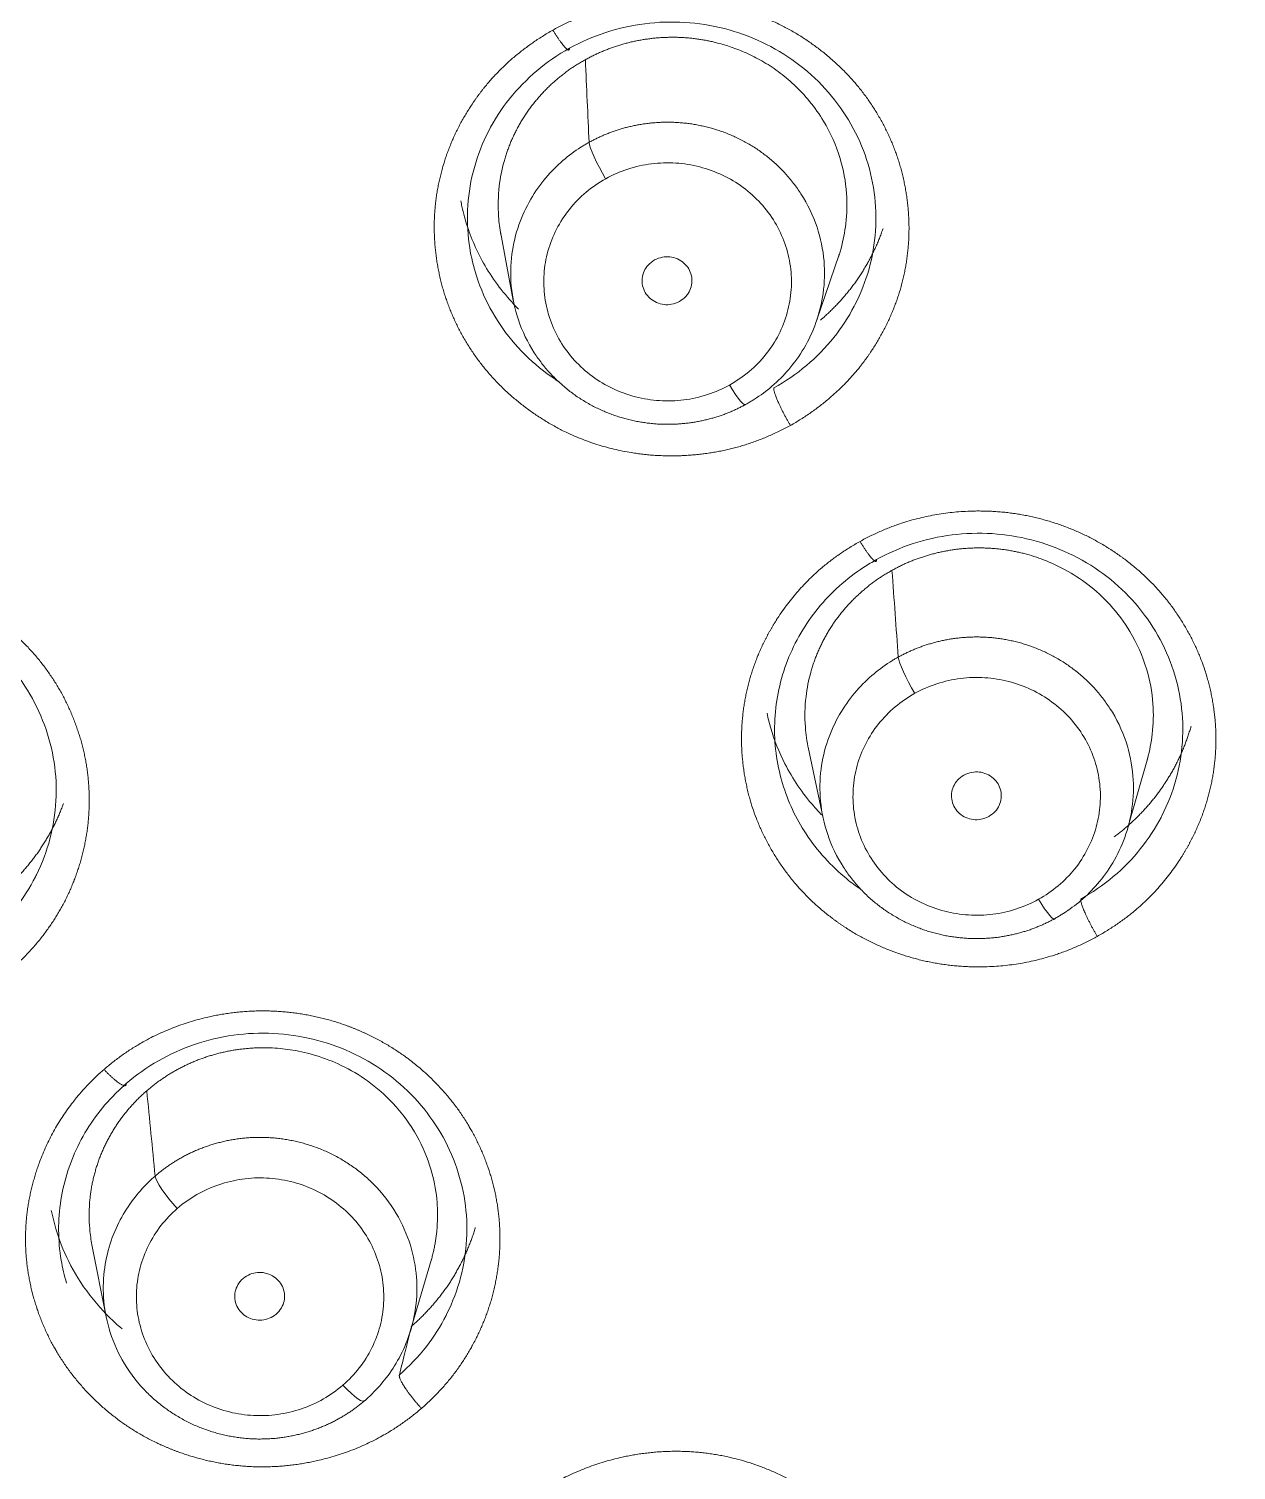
# Model space of a CAD drawing. Extents: x 6534 to 7663, y 0 to 827.
# Drawn here: x 7075.64 to 7086.57, y 559.41 to 572.46 of the extents above; entities that cross this region are included whole.
import ezdxf

# ---------------------------------------------------------------- set-up
doc = ezdxf.new("R2010")
doc.units = 0
doc.header["$LTSCALE"] = 30
doc.header["$MEASUREMENT"] = 0
doc.layers.add('1', color=7, linetype='CONTINUOUS')

msp = doc.modelspace()

# ---------------------------------------------------------------- linework, layer by layer
at = {"layer": '1', "color": 7, "linetype": 'Continuous', "lineweight": 18}
for p, q in [((7079.912, 570.619), (7080.029, 569.998)), ((7082.774, 569.815), (7082.979, 570.415)), ((7082.697, 565.954), (7082.833, 565.313)), ((7085.591, 565.226), (7085.77, 565.858)), ((7076.216, 561.448), (7076.344, 560.799)), ((7079.103, 560.685), (7079.289, 561.32))]:
    msp.add_line(p, q, dxfattribs=at)
for centre, major_axis, ratio, start_param, end_param in [((7103.394, 533.921), (62.577, 0), 0.961466, 0, 3.141593), ((7103.394, 533.307), (-60.5, 0), 0.961466, 4.72417, 7.004197), ((7103.394, 533.445), (60, 0), 0.961466, 1.582577, 4.712389), ((7103.394, 533.445), (-59.925, 0), 0.961466, 4.712389, 7.853982), ((7080.865, 571.183), (-0.145, 0.262), 0.137358, 0.270592, 1.813261), ((7081.986, 569.316), (0.145, -0.262), 0.137309, 4.955575, 6.428465), ((7083.663, 566.524), (-0.146, 0.262), 0.137461, 0.287843, 1.813439), ((7084.782, 564.66), (0.146, -0.262), 0.137411, 4.95528, 6.445979), ((7076.988, 561.862), (-0.196, 0.227), 0.183962, 0.25448, 1.780076), ((7078.487, 560.262), (0.196, -0.227), 0.183913, 4.921917, 6.412616)]:
    msp.add_ellipse(centre, major_axis=major_axis, ratio=ratio, start_param=start_param, end_param=end_param, dxfattribs=at)
at = {"layer": '1', "color": 7, "linetype": 'Continuous', "lineweight": 13}
for centre, major_axis, start_param, end_param in [((7103.394, 533.601), (61.963, 0), 1.570796, 3.141593), ((7103.394, 533.307), (59.425, 0), 1.570796, 4.70194), ((7103.394, 533.307), (57.948, 0), 1.579187, 4.712389), ((7103.394, 533.352), (57.403, 0), 1.579486, 4.712389)]:
    msp.add_ellipse(centre, major_axis=major_axis, ratio=0.961466, start_param=start_param, end_param=end_param, dxfattribs=at)
at = {"layer": '1', "color": 7, "linetype": 'Continuous', "lineweight": 18}
for points, degree, knots in [([(7040.495, 539.074), (7040.495, 540.309), (7040.535, 541.529), (7040.686, 543.933), (7040.799, 545.118), (7041.09, 547.449), (7041.269, 548.594), (7041.688, 550.845), (7041.928, 551.949), (7042.462, 554.113), (7042.757, 555.173), (7043.395, 557.248), (7043.738, 558.262), (7044.468, 560.243), (7044.854, 561.21), (7045.665, 563.095), (7046.089, 564.014), (7046.968, 565.802), (7047.424, 566.672), (7048.362, 568.363), (7048.845, 569.185), (7049.832, 570.779), (7050.336, 571.552), (7051.362, 573.051), (7051.884, 573.776), (7052.939, 575.18), (7053.473, 575.859), (7054.55, 577.171), (7055.092, 577.804), (7056.182, 579.025), (7056.729, 579.614), (7057.55, 580.465), (7057.961, 580.883), (7058.44, 581.356), (7058.679, 581.589), (7058.799, 581.705), (7058.858, 581.763), (7058.888, 581.792), (7058.903, 581.806), (7058.911, 581.813), (7058.914, 581.817), (7058.916, 581.818), (7058.917, 581.819), (7058.918, 581.82), (7058.918, 581.82), (7058.918, 581.82), (7058.918, 581.82), (7060.391, 583.236), (7061.936, 584.58), (7065.15, 587.109), (7066.82, 588.296), (7070.268, 590.502), (7072.046, 591.521), (7075.692, 593.385), (7077.56, 594.228), (7081.367, 595.734), (7083.306, 596.396), (7087.236, 597.532), (7089.227, 598.007), (7093.242, 598.768), (7095.265, 599.053), (7099.325, 599.434), (7101.361, 599.529), (7103.394, 599.529)], 3, [0, 0, 0, 0, 0.03125, 0.03125, 0.0625, 0.0625, 0.09375, 0.09375, 0.125, 0.125, 0.15625, 0.15625, 0.1875, 0.1875, 0.21875, 0.21875, 0.25, 0.25, 0.28125, 0.28125, 0.3125, 0.3125, 0.34375, 0.34375, 0.375, 0.375, 0.40625, 0.40625, 0.4375, 0.4375, 0.46875, 0.46875, 0.484375, 0.492188, 0.496094, 0.498047, 0.499023, 0.499512, 0.499756, 0.499878, 0.499939, 0.499969, 0.499985, 0.499992, 0.499996, 0.499996, 0.5, 0.5, 0.5625, 0.5625, 0.625, 0.625, 0.6875, 0.6875, 0.75, 0.75, 0.8125, 0.8125, 0.875, 0.875, 0.9375, 0.9375, 1, 1, 1, 1]), ([(7080.537, 572.281), (7080.642, 572.339), (7080.753, 572.388), (7080.982, 572.462), (7081.1, 572.489), (7081.34, 572.519), (7081.462, 572.523), (7081.703, 572.508), (7081.823, 572.489), (7082.057, 572.429), (7082.171, 572.388), (7082.388, 572.285), (7082.491, 572.224), (7082.683, 572.083), (7082.772, 572.003), (7082.931, 571.828), (7083.002, 571.733), (7083.123, 571.532), (7083.174, 571.426), (7083.251, 571.206), (7083.279, 571.092), (7083.311, 570.862), (7083.315, 570.745), (7083.299, 570.513), (7083.28, 570.398), (7083.217, 570.173), (7083.174, 570.064), (7083.119, 569.955), (7083.116, 569.951), (7083.114, 569.946)], 3, [0, 0, 0, 0, 0.076671, 0.076671, 0.153342, 0.153342, 0.230013, 0.230013, 0.306684, 0.306684, 0.383355, 0.383355, 0.460026, 0.460026, 0.536697, 0.536697, 0.613368, 0.613368, 0.690039, 0.690039, 0.766709, 0.766709, 0.84338, 0.84338, 0.920051, 0.920051, 0.996722, 0.996722, 1, 1, 1, 1]), ([(7080.681, 572.178), (7080.692, 572.184), (7080.714, 572.196), (7080.749, 572.214), (7080.783, 572.23), (7080.819, 572.246), (7080.854, 572.261), (7080.891, 572.275), (7080.927, 572.289), (7080.964, 572.301), (7081.002, 572.313), (7081.04, 572.324), (7081.078, 572.334), (7081.116, 572.343), (7081.155, 572.351), (7081.194, 572.358), (7081.234, 572.364), (7081.273, 572.369), (7081.313, 572.374), (7081.353, 572.377), (7081.393, 572.379), (7081.433, 572.381), (7081.474, 572.381), (7081.514, 572.381), (7081.555, 572.379), (7081.595, 572.376), (7081.636, 572.373), (7081.677, 572.368), (7081.717, 572.362), (7081.757, 572.356), (7081.798, 572.348), (7081.838, 572.339), (7081.906, 572.322), (7082.007, 572.292), (7082.141, 572.239), (7082.284, 572.167), (7082.431, 572.071), (7082.578, 571.95), (7082.718, 571.8), (7082.871, 571.582), (7082.995, 571.302), (7083.054, 570.983), (7083.047, 570.708), (7083.014, 570.536), (7082.989, 570.449), (7082.983, 570.429), (7082.977, 570.41), (7082.973, 570.398), (7082.971, 570.392)], 3, [0, 0, 0, 0, 0.010182, 0.020386, 0.030613, 0.040861, 0.051132, 0.061425, 0.07174, 0.082077, 0.092437, 0.102818, 0.113223, 0.123649, 0.134098, 0.144569, 0.155063, 0.165579, 0.176117, 0.186678, 0.197261, 0.207867, 0.218495, 0.229146, 0.23982, 0.250516, 0.261234, 0.271976, 0.282739, 0.293526, 0.304335, 0.315167, 0.326021, 0.360031, 0.398231, 0.440623, 0.487208, 0.537989, 0.592968, 0.652147, 0.752844, 0.840729, 0.915763, 0.977912, 0.983717, 0.989515, 0.995307, 1, 1, 1, 1]), ([(7079.686, 570.251), (7079.66, 570.336), (7079.642, 570.423), (7079.614, 570.626), (7079.61, 570.743), (7079.625, 570.975), (7079.645, 571.09), (7079.708, 571.315), (7079.75, 571.424), (7079.857, 571.632), (7079.921, 571.732), (7080.069, 571.916), (7080.152, 572.001), (7080.334, 572.155), (7080.432, 572.223), (7080.537, 572.281)], 3, [0, 0, 0, 0, 0.112688, 0.112688, 0.260574, 0.260574, 0.408459, 0.408459, 0.556344, 0.556344, 0.704229, 0.704229, 0.852115, 0.852115, 1, 1, 1, 1]), ([(7079.917, 570.593), (7079.907, 570.648), (7079.888, 570.794), (7079.893, 571.018), (7079.927, 571.19), (7079.951, 571.277), (7079.958, 571.297), (7079.964, 571.318), (7079.971, 571.338), (7079.978, 571.358), (7079.985, 571.378), (7079.993, 571.397), (7080, 571.417), (7080.008, 571.437), (7080.017, 571.456), (7080.026, 571.475), (7080.034, 571.494), (7080.044, 571.513), (7080.053, 571.532), (7080.063, 571.551), (7080.073, 571.569), (7080.083, 571.588), (7080.093, 571.606), (7080.104, 571.624), (7080.115, 571.642), (7080.126, 571.66), (7080.138, 571.677), (7080.149, 571.695), (7080.161, 571.712), (7080.173, 571.729), (7080.186, 571.746), (7080.198, 571.763), (7080.211, 571.779), (7080.224, 571.795), (7080.237, 571.811), (7080.251, 571.827), (7080.264, 571.843), (7080.278, 571.859), (7080.292, 571.874), (7080.306, 571.889), (7080.321, 571.904), (7080.335, 571.919), (7080.35, 571.933), (7080.365, 571.948), (7080.38, 571.962), (7080.396, 571.976), (7080.411, 571.989), (7080.427, 572.003), (7080.443, 572.016), (7080.459, 572.029), (7080.475, 572.042), (7080.491, 572.054), (7080.508, 572.067), (7080.525, 572.079), (7080.541, 572.091), (7080.558, 572.103), (7080.575, 572.114), (7080.593, 572.125), (7080.61, 572.136), (7080.627, 572.147), (7080.645, 572.157), (7080.663, 572.168), (7080.675, 572.174), (7080.681, 572.178)], 3, [0, 0, 0, 0, 0.089818, 0.237224, 0.359468, 0.370872, 0.382263, 0.393642, 0.405008, 0.416361, 0.427702, 0.43903, 0.450345, 0.461647, 0.472937, 0.484214, 0.495478, 0.506729, 0.517968, 0.529194, 0.540407, 0.551608, 0.562796, 0.573972, 0.585134, 0.596284, 0.607422, 0.618547, 0.629659, 0.640758, 0.651845, 0.662919, 0.673981, 0.68503, 0.696067, 0.707091, 0.718102, 0.729101, 0.740087, 0.75106, 0.762021, 0.77297, 0.783906, 0.794829, 0.80574, 0.816639, 0.827524, 0.838398, 0.849258, 0.860107, 0.870943, 0.881766, 0.892577, 0.903375, 0.914161, 0.924934, 0.935695, 0.946444, 0.95718, 0.967904, 0.978615, 0.989314, 1, 1, 1, 1]), ([(7082.136, 569.059), (7082.141, 569.062), (7082.151, 569.068), (7082.166, 569.077), (7082.181, 569.086), (7082.196, 569.095), (7082.262, 569.136), (7082.378, 569.222), (7082.532, 569.376), (7082.67, 569.569), (7082.778, 569.801), (7082.844, 570.068), (7082.852, 570.363), (7082.788, 570.672), (7082.685, 570.887), (7082.6, 571.012), (7082.566, 571.059), (7082.53, 571.103), (7082.493, 571.146), (7082.454, 571.187), (7082.414, 571.226), (7082.373, 571.263), (7082.33, 571.298), (7082.287, 571.331), (7082.243, 571.363), (7082.198, 571.392), (7082.152, 571.419), (7082.106, 571.445), (7082.059, 571.468), (7082.012, 571.49), (7081.965, 571.51), (7081.917, 571.528), (7081.869, 571.544), (7081.822, 571.558), (7081.774, 571.57), (7081.726, 571.581), (7081.679, 571.59), (7081.632, 571.598), (7081.585, 571.604), (7081.538, 571.608), (7081.492, 571.611), (7081.447, 571.612), (7081.401, 571.612), (7081.357, 571.611), (7081.313, 571.608), (7081.27, 571.604), (7081.227, 571.599), (7081.185, 571.593), (7081.144, 571.586), (7081.104, 571.577), (7081.064, 571.568), (7081.025, 571.558), (7080.987, 571.546), (7080.95, 571.534), (7080.914, 571.521), (7080.879, 571.508), (7080.844, 571.494), (7080.811, 571.479), (7080.778, 571.463), (7080.746, 571.447), (7080.726, 571.436), (7080.715, 571.43)], 3, [0, 0, 0, 0, 0.004015, 0.007996, 0.011942, 0.015855, 0.019734, 0.064711, 0.114332, 0.168596, 0.227502, 0.291049, 0.359234, 0.432056, 0.509512, 0.522904, 0.536174, 0.549324, 0.562352, 0.575259, 0.588045, 0.600709, 0.613253, 0.625675, 0.637976, 0.650156, 0.662214, 0.674151, 0.685967, 0.697662, 0.709235, 0.720687, 0.732018, 0.743227, 0.754315, 0.765282, 0.776127, 0.786851, 0.797454, 0.807935, 0.818295, 0.828533, 0.838651, 0.848646, 0.858521, 0.868274, 0.877905, 0.887415, 0.896804, 0.906072, 0.915218, 0.924242, 0.933145, 0.941927, 0.950588, 0.959127, 0.967544, 0.97584, 0.984015, 0.992068, 1, 1, 1, 1]), ([(7080.715, 571.43), (7080.71, 571.427), (7080.7, 571.422), (7080.685, 571.413), (7080.67, 571.404), (7080.655, 571.395), (7080.589, 571.353), (7080.47, 571.265), (7080.315, 571.108), (7080.177, 570.913), (7080.07, 570.68), (7080.006, 570.413), (7080, 570.12), (7080.065, 569.814), (7080.167, 569.601), (7080.251, 569.477), (7080.285, 569.431), (7080.32, 569.386), (7080.358, 569.344), (7080.397, 569.303), (7080.437, 569.264), (7080.478, 569.227), (7080.52, 569.192), (7080.563, 569.159), (7080.607, 569.127), (7080.652, 569.098), (7080.698, 569.071), (7080.744, 569.045), (7080.791, 569.022), (7080.838, 569), (7080.885, 568.98), (7080.932, 568.962), (7080.98, 568.946), (7081.028, 568.932), (7081.075, 568.919), (7081.123, 568.908), (7081.17, 568.899), (7081.218, 568.892), (7081.264, 568.886), (7081.311, 568.881), (7081.357, 568.878), (7081.403, 568.877), (7081.448, 568.877), (7081.492, 568.878), (7081.536, 568.881), (7081.58, 568.885), (7081.622, 568.89), (7081.664, 568.896), (7081.706, 568.903), (7081.746, 568.912), (7081.786, 568.921), (7081.825, 568.931), (7081.863, 568.943), (7081.9, 568.955), (7081.936, 568.967), (7081.972, 568.981), (7082.006, 568.995), (7082.04, 569.01), (7082.073, 569.026), (7082.105, 569.042), (7082.125, 569.054), (7082.136, 569.059)], 3, [0, 0, 0, 0, 0.003927, 0.007866, 0.011819, 0.015784, 0.019761, 0.065641, 0.115909, 0.170562, 0.229596, 0.293008, 0.360794, 0.432949, 0.509466, 0.522824, 0.536063, 0.549181, 0.56218, 0.575059, 0.587818, 0.600457, 0.612977, 0.625376, 0.637656, 0.649816, 0.661856, 0.673777, 0.685577, 0.697258, 0.708819, 0.72026, 0.731582, 0.742784, 0.753866, 0.764828, 0.775671, 0.786394, 0.796997, 0.80748, 0.817844, 0.828089, 0.838213, 0.848218, 0.858103, 0.867869, 0.877515, 0.887041, 0.896448, 0.905735, 0.914902, 0.92395, 0.932878, 0.941687, 0.950376, 0.958946, 0.967396, 0.975726, 0.983937, 0.992028, 1, 1, 1, 1]), ([(7079.554, 570.9), (7079.557, 570.883), (7079.573, 570.804), (7079.612, 570.661), (7079.686, 570.473), (7079.823, 570.213), (7079.965, 570.032), (7080.076, 569.921)], 3, [0, 0, 0, 0, 0.047097, 0.216654, 0.396743, 0.587372, 1, 1, 1, 1]), ([(7082.809, 569.821), (7082.817, 569.828), (7082.836, 569.844), (7082.865, 569.87), (7082.896, 569.899), (7082.926, 569.929), (7082.956, 569.96), (7082.986, 569.991), (7083.014, 570.024), (7083.042, 570.057), (7083.07, 570.09), (7083.096, 570.124), (7083.122, 570.159), (7083.147, 570.195), (7083.171, 570.231), (7083.194, 570.267), (7083.217, 570.305), (7083.239, 570.343), (7083.26, 570.381), (7083.279, 570.42), (7083.299, 570.459), (7083.317, 570.499), (7083.334, 570.54), (7083.35, 570.58), (7083.364, 570.617), (7083.372, 570.641), (7083.376, 570.65)], 3, [0, 0, 0, 0, 0.029912, 0.071641, 0.113465, 0.155384, 0.197398, 0.239507, 0.281711, 0.324009, 0.366403, 0.408891, 0.451474, 0.494151, 0.536924, 0.579791, 0.622752, 0.665809, 0.708959, 0.752205, 0.795545, 0.838979, 0.882508, 0.926131, 0.969849, 1, 1, 1, 1]), ([(7083.317, 567.653), (7083.422, 567.711), (7083.532, 567.76), (7083.761, 567.834), (7083.88, 567.861), (7084.119, 567.891), (7084.241, 567.895), (7084.482, 567.88), (7084.602, 567.861), (7084.835, 567.801), (7084.949, 567.76), (7085.166, 567.657), (7085.269, 567.596), (7085.461, 567.455), (7085.55, 567.375), (7085.709, 567.2), (7085.78, 567.105), (7085.901, 566.904), (7085.951, 566.798), (7086.029, 566.578), (7086.056, 566.464), (7086.088, 566.234), (7086.092, 566.117), (7086.076, 565.885), (7086.056, 565.77), (7085.994, 565.546), (7085.951, 565.437), (7085.895, 565.328), (7085.893, 565.323), (7085.891, 565.319)], 3, [0, 0, 0, 0, 0.076671, 0.076671, 0.153342, 0.153342, 0.230013, 0.230013, 0.306684, 0.306684, 0.383355, 0.383355, 0.460026, 0.460026, 0.536697, 0.536697, 0.613368, 0.613368, 0.690039, 0.690039, 0.766709, 0.766709, 0.84338, 0.84338, 0.920051, 0.920051, 0.996722, 0.996722, 1, 1, 1, 1]), ([(7083.456, 567.555), (7083.468, 567.561), (7083.49, 567.574), (7083.524, 567.591), (7083.559, 567.608), (7083.594, 567.624), (7083.63, 567.639), (7083.666, 567.653), (7083.703, 567.666), (7083.74, 567.679), (7083.777, 567.69), (7083.815, 567.701), (7083.853, 567.711), (7083.892, 567.72), (7083.931, 567.728), (7083.97, 567.735), (7084.009, 567.742), (7084.049, 567.747), (7084.088, 567.751), (7084.128, 567.754), (7084.168, 567.757), (7084.209, 567.758), (7084.249, 567.759), (7084.289, 567.758), (7084.33, 567.756), (7084.37, 567.754), (7084.411, 567.75), (7084.452, 567.745), (7084.492, 567.74), (7084.532, 567.733), (7084.573, 567.725), (7084.613, 567.717), (7084.699, 567.696), (7084.839, 567.651), (7085.035, 567.56), (7085.241, 567.427), (7085.443, 567.241), (7085.633, 566.986), (7085.768, 566.681), (7085.827, 566.363), (7085.82, 566.088), (7085.788, 565.921), (7085.767, 565.846), (7085.766, 565.844)], 3, [0, 0, 0, 0, 0.010402, 0.020828, 0.031276, 0.041746, 0.05224, 0.062756, 0.073295, 0.083856, 0.094441, 0.105048, 0.115678, 0.126331, 0.137006, 0.147705, 0.158426, 0.16917, 0.179937, 0.190726, 0.201539, 0.212374, 0.223233, 0.234114, 0.245018, 0.255945, 0.266895, 0.277868, 0.288864, 0.299882, 0.310924, 0.321989, 0.333076, 0.382853, 0.441021, 0.50758, 0.582527, 0.66586, 0.768663, 0.858383, 0.934987, 0.998449, 1, 1, 1, 1]), ([(7082.466, 565.625), (7082.462, 565.639), (7082.407, 565.828), (7082.367, 566.209), (7082.484, 566.749), (7082.765, 567.23), (7083.078, 567.511), (7083.278, 567.631), (7083.317, 567.653)], 3, [0, 0, 0, 0, 0.01883, 0.250121, 0.481236, 0.712514, 0.94436, 1, 1, 1, 1]), ([(7082.7, 565.94), (7082.686, 566.005), (7082.664, 566.162), (7082.669, 566.397), (7082.703, 566.569), (7082.728, 566.655), (7082.734, 566.676), (7082.74, 566.696), (7082.747, 566.716), (7082.754, 566.736), (7082.761, 566.756), (7082.769, 566.776), (7082.777, 566.795), (7082.785, 566.815), (7082.793, 566.834), (7082.802, 566.853), (7082.811, 566.873), (7082.82, 566.891), (7082.829, 566.91), (7082.839, 566.929), (7082.849, 566.947), (7082.859, 566.966), (7082.869, 566.984), (7082.88, 567.002), (7082.891, 567.02), (7082.902, 567.038), (7082.914, 567.055), (7082.925, 567.073), (7082.937, 567.09), (7082.949, 567.107), (7082.962, 567.124), (7082.974, 567.14), (7082.987, 567.157), (7083, 567.173), (7083.013, 567.189), (7083.027, 567.205), (7083.04, 567.221), (7083.054, 567.236), (7083.068, 567.252), (7083.082, 567.267), (7083.097, 567.282), (7083.111, 567.297), (7083.126, 567.311), (7083.141, 567.325), (7083.156, 567.339), (7083.172, 567.353), (7083.187, 567.367), (7083.203, 567.38), (7083.219, 567.394), (7083.235, 567.407), (7083.251, 567.42), (7083.267, 567.432), (7083.284, 567.444), (7083.3, 567.457), (7083.317, 567.468), (7083.334, 567.48), (7083.351, 567.492), (7083.368, 567.503), (7083.386, 567.514), (7083.403, 567.525), (7083.421, 567.535), (7083.438, 567.545), (7083.45, 567.552), (7083.456, 567.555)], 3, [0, 0, 0, 0, 0.105746, 0.250514, 0.37053, 0.381735, 0.392928, 0.404109, 0.415277, 0.426433, 0.437577, 0.448708, 0.459826, 0.470933, 0.482027, 0.493108, 0.504177, 0.515234, 0.526278, 0.53731, 0.548329, 0.559337, 0.570331, 0.581314, 0.592284, 0.603241, 0.614187, 0.625119, 0.63604, 0.646948, 0.657844, 0.668727, 0.679598, 0.690457, 0.701304, 0.712138, 0.722959, 0.733769, 0.744566, 0.755351, 0.766123, 0.776883, 0.787631, 0.798366, 0.809089, 0.8198, 0.830498, 0.841184, 0.851858, 0.86252, 0.873169, 0.883806, 0.89443, 0.905043, 0.915643, 0.92623, 0.936806, 0.947369, 0.95792, 0.968458, 0.978984, 0.989498, 1, 1, 1, 1]), ([(7072.806, 566.88), (7072.896, 566.958), (7072.993, 567.027), (7073.201, 567.146), (7073.311, 567.196), (7073.54, 567.274), (7073.658, 567.302), (7073.897, 567.335), (7074.018, 567.341), (7074.26, 567.329), (7074.38, 567.311), (7074.615, 567.254), (7074.729, 567.215), (7074.948, 567.115), (7075.052, 567.055), (7075.246, 566.916), (7075.336, 566.837), (7075.498, 566.665), (7075.57, 566.571), (7075.694, 566.371), (7075.745, 566.265), (7075.826, 566.046), (7075.856, 565.933), (7075.891, 565.703), (7075.896, 565.586), (7075.884, 565.354), (7075.866, 565.239), (7075.806, 565.013), (7075.765, 564.903), (7075.71, 564.792), (7075.707, 564.786), (7075.704, 564.78)], 3, [0, 0, 0, 0, 0.071138, 0.071138, 0.142275, 0.142275, 0.213413, 0.213413, 0.284551, 0.284551, 0.355688, 0.355688, 0.426826, 0.426826, 0.497964, 0.497964, 0.569101, 0.569101, 0.640239, 0.640239, 0.711377, 0.711377, 0.782514, 0.782514, 0.853652, 0.853652, 0.92479, 0.92479, 0.995927, 0.995927, 1, 1, 1, 1]), ([(7084.932, 564.404), (7084.937, 564.407), (7084.948, 564.413), (7084.963, 564.422), (7084.978, 564.431), (7084.993, 564.44), (7085.058, 564.481), (7085.173, 564.566), (7085.326, 564.718), (7085.463, 564.909), (7085.573, 565.14), (7085.639, 565.407), (7085.648, 565.702), (7085.585, 566.013), (7085.481, 566.229), (7085.396, 566.354), (7085.362, 566.4), (7085.326, 566.445), (7085.289, 566.488), (7085.25, 566.528), (7085.21, 566.567), (7085.169, 566.604), (7085.126, 566.639), (7085.083, 566.672), (7085.039, 566.704), (7084.994, 566.733), (7084.948, 566.76), (7084.902, 566.785), (7084.856, 566.809), (7084.809, 566.83), (7084.761, 566.85), (7084.714, 566.868), (7084.666, 566.884), (7084.618, 566.898), (7084.571, 566.911), (7084.523, 566.921), (7084.476, 566.931), (7084.429, 566.938), (7084.382, 566.944), (7084.335, 566.948), (7084.289, 566.951), (7084.244, 566.952), (7084.199, 566.952), (7084.154, 566.951), (7084.11, 566.948), (7084.067, 566.944), (7084.024, 566.939), (7083.983, 566.933), (7083.942, 566.926), (7083.901, 566.917), (7083.862, 566.908), (7083.823, 566.897), (7083.785, 566.886), (7083.748, 566.874), (7083.712, 566.861), (7083.676, 566.848), (7083.642, 566.833), (7083.608, 566.818), (7083.576, 566.803), (7083.544, 566.787), (7083.523, 566.775), (7083.513, 566.77)], 3, [0, 0, 0, 0, 0.004118, 0.008173, 0.012166, 0.016096, 0.019964, 0.064381, 0.113599, 0.167617, 0.226431, 0.29004, 0.358441, 0.431629, 0.509603, 0.522984, 0.536244, 0.549383, 0.562401, 0.575299, 0.588075, 0.600731, 0.613266, 0.62568, 0.637973, 0.650145, 0.662197, 0.674127, 0.685937, 0.697626, 0.709194, 0.720641, 0.731967, 0.743172, 0.754257, 0.76522, 0.776062, 0.786784, 0.797385, 0.807864, 0.818223, 0.828461, 0.838578, 0.848574, 0.858449, 0.868203, 0.877836, 0.887348, 0.89674, 0.90601, 0.915159, 0.924188, 0.933095, 0.941882, 0.950547, 0.959092, 0.967515, 0.975818, 0.984, 0.99206, 1, 1, 1, 1]), ([(7083.513, 566.77), (7083.508, 566.767), (7083.498, 566.761), (7083.483, 566.753), (7083.468, 566.744), (7083.453, 566.734), (7083.385, 566.692), (7083.266, 566.603), (7083.11, 566.445), (7082.973, 566.249), (7082.866, 566.016), (7082.804, 565.749), (7082.799, 565.458), (7082.864, 565.154), (7082.966, 564.943), (7083.049, 564.82), (7083.083, 564.774), (7083.118, 564.729), (7083.156, 564.687), (7083.194, 564.646), (7083.234, 564.607), (7083.276, 564.57), (7083.318, 564.535), (7083.361, 564.502), (7083.405, 564.471), (7083.45, 564.441), (7083.496, 564.414), (7083.542, 564.389), (7083.588, 564.365), (7083.635, 564.344), (7083.683, 564.324), (7083.73, 564.306), (7083.778, 564.29), (7083.825, 564.276), (7083.873, 564.263), (7083.92, 564.253), (7083.968, 564.243), (7084.015, 564.236), (7084.062, 564.23), (7084.108, 564.226), (7084.154, 564.223), (7084.2, 564.221), (7084.245, 564.221), (7084.29, 564.223), (7084.333, 564.225), (7084.377, 564.229), (7084.419, 564.234), (7084.461, 564.241), (7084.502, 564.248), (7084.543, 564.256), (7084.583, 564.266), (7084.621, 564.276), (7084.659, 564.287), (7084.696, 564.299), (7084.733, 564.312), (7084.768, 564.326), (7084.803, 564.34), (7084.836, 564.355), (7084.869, 564.371), (7084.901, 564.387), (7084.922, 564.398), (7084.932, 564.404)], 3, [0, 0, 0, 0, 0.00393, 0.007893, 0.011888, 0.015916, 0.019977, 0.066371, 0.117001, 0.171866, 0.230962, 0.294285, 0.361833, 0.433602, 0.509587, 0.522943, 0.536179, 0.549296, 0.562292, 0.575169, 0.587926, 0.600564, 0.613081, 0.625479, 0.637757, 0.649915, 0.661953, 0.673871, 0.68567, 0.697349, 0.708908, 0.720347, 0.731667, 0.742867, 0.753947, 0.764907, 0.775747, 0.786468, 0.797069, 0.80755, 0.817912, 0.828154, 0.838276, 0.848278, 0.85816, 0.867923, 0.877566, 0.88709, 0.896493, 0.905777, 0.914942, 0.923986, 0.932911, 0.941716, 0.950401, 0.958967, 0.967413, 0.975739, 0.983946, 0.992033, 1, 1, 1, 1]), ([(7082.325, 566.261), (7082.335, 566.216), (7082.374, 566.06), (7082.491, 565.764), (7082.665, 565.508), (7082.795, 565.368), (7082.819, 565.343)], 3, [0, 0, 0, 0, 0.13186, 0.462159, 0.902973, 1, 1, 1, 1]), ([(7085.467, 565.143), (7085.478, 565.15), (7085.499, 565.166), (7085.53, 565.191), (7085.561, 565.217), (7085.591, 565.243), (7085.621, 565.27), (7085.65, 565.297), (7085.679, 565.325), (7085.707, 565.354), (7085.735, 565.383), (7085.762, 565.413), (7085.789, 565.444), (7085.815, 565.475), (7085.84, 565.507), (7085.865, 565.54), (7085.889, 565.573), (7085.912, 565.607), (7085.935, 565.641), (7085.957, 565.676), (7085.978, 565.711), (7085.999, 565.747), (7086.018, 565.783), (7086.037, 565.82), (7086.056, 565.858), (7086.073, 565.896), (7086.09, 565.934), (7086.105, 565.973), (7086.12, 566.012), (7086.134, 566.052), (7086.147, 566.092), (7086.157, 566.123), (7086.162, 566.142), (7086.163, 566.146)], 3, [0, 0, 0, 0, 0.031586, 0.063265, 0.095035, 0.126899, 0.158855, 0.190903, 0.223043, 0.255276, 0.287601, 0.320019, 0.352528, 0.38513, 0.417825, 0.450611, 0.48349, 0.516461, 0.549525, 0.58268, 0.615928, 0.649268, 0.6827, 0.716224, 0.749841, 0.783549, 0.817349, 0.851242, 0.885227, 0.919303, 0.953472, 0.987733, 1, 1, 1, 1]), ([(7075.414, 564.656), (7075.424, 564.666), (7075.445, 564.684), (7075.476, 564.712), (7075.506, 564.742), (7075.536, 564.771), (7075.565, 564.802), (7075.593, 564.833), (7075.621, 564.865), (7075.648, 564.898), (7075.674, 564.931), (7075.7, 564.964), (7075.725, 564.999), (7075.749, 565.034), (7075.772, 565.069), (7075.795, 565.106), (7075.817, 565.142), (7075.838, 565.179), (7075.858, 565.217), (7075.878, 565.255), (7075.896, 565.294), (7075.914, 565.333), (7075.93, 565.373), (7075.945, 565.411), (7075.954, 565.435), (7075.958, 565.446)], 3, [0, 0, 0, 0, 0.042749, 0.085598, 0.128547, 0.171596, 0.214744, 0.257992, 0.301339, 0.344786, 0.388333, 0.43198, 0.475725, 0.519571, 0.563516, 0.60756, 0.651704, 0.695947, 0.74029, 0.784732, 0.829274, 0.873915, 0.918655, 0.963494, 1, 1, 1, 1]), ([(7076.325, 563.037), (7076.642, 563.312), (7077.24, 563.515), (7077.66, 563.575), (7078.081, 563.554), (7078.492, 563.455), (7078.683, 563.367), (7079.069, 563.191), (7079.646, 562.575), (7079.788, 562.184), (7079.858, 561.993), (7079.917, 561.59), (7079.893, 561.187), (7079.84, 560.988), (7079.787, 560.792), (7079.696, 560.609)], 2, [0, 0, 0, 0.14286, 0.21429, 0.285719, 0.357149, 0.428579, 0.428579, 0.571439, 0.714298, 0.714298, 0.785728, 0.857158, 0.928588, 0.928588, 1, 1, 1]), ([(7076.526, 562.909), (7076.616, 562.987), (7076.713, 563.056), (7076.921, 563.175), (7077.031, 563.225), (7077.259, 563.302), (7077.377, 563.33), (7077.616, 563.364), (7077.737, 563.369), (7077.979, 563.357), (7078.099, 563.34), (7078.333, 563.283), (7078.448, 563.243), (7078.666, 563.143), (7078.77, 563.083), (7078.964, 562.944), (7079.053, 562.866), (7079.215, 562.693), (7079.287, 562.599), (7079.411, 562.399), (7079.463, 562.294), (7079.543, 562.075), (7079.573, 561.962), (7079.607, 561.732), (7079.613, 561.615), (7079.6, 561.383), (7079.582, 561.267), (7079.523, 561.042), (7079.481, 560.932), (7079.426, 560.821), (7079.423, 560.815), (7079.42, 560.81)], 3, [0, 0, 0, 0, 0.071138, 0.071138, 0.142275, 0.142275, 0.213413, 0.213413, 0.284551, 0.284551, 0.355688, 0.355688, 0.426826, 0.426826, 0.497964, 0.497964, 0.569101, 0.569101, 0.640239, 0.640239, 0.711377, 0.711377, 0.782514, 0.782514, 0.853652, 0.853652, 0.92479, 0.92479, 0.995927, 0.995927, 1, 1, 1, 1]), ([(7076.712, 562.844), (7076.722, 562.852), (7076.741, 562.869), (7076.771, 562.893), (7076.801, 562.916), (7076.832, 562.938), (7076.864, 562.96), (7076.896, 562.982), (7076.929, 563.002), (7076.963, 563.022), (7076.997, 563.04), (7077.031, 563.059), (7077.067, 563.076), (7077.102, 563.092), (7077.139, 563.108), (7077.175, 563.123), (7077.212, 563.137), (7077.25, 563.15), (7077.288, 563.162), (7077.326, 563.173), (7077.365, 563.184), (7077.404, 563.193), (7077.443, 563.201), (7077.483, 563.209), (7077.523, 563.215), (7077.563, 563.221), (7077.604, 563.225), (7077.644, 563.229), (7077.685, 563.232), (7077.726, 563.233), (7077.767, 563.234), (7077.808, 563.233), (7077.897, 563.23), (7078.044, 563.214), (7078.255, 563.165), (7078.485, 563.075), (7078.724, 562.934), (7078.964, 562.723), (7079.163, 562.451), (7079.288, 562.151), (7079.342, 561.881), (7079.346, 561.706), (7079.34, 561.617), (7079.339, 561.596), (7079.337, 561.575), (7079.335, 561.554), (7079.332, 561.533), (7079.329, 561.512), (7079.326, 561.491), (7079.323, 561.47), (7079.319, 561.449), (7079.315, 561.429), (7079.311, 561.408), (7079.306, 561.388), (7079.301, 561.367), (7079.296, 561.347), (7079.291, 561.327), (7079.287, 561.313), (7079.285, 561.306), (7079.285, 561.306)], 3, [0, 0, 0, 0, 0.00952, 0.01906, 0.028622, 0.038204, 0.047807, 0.05743, 0.067075, 0.07674, 0.086426, 0.096133, 0.105861, 0.11561, 0.12538, 0.13517, 0.144982, 0.154814, 0.164667, 0.174541, 0.184436, 0.194352, 0.204289, 0.214247, 0.224225, 0.234225, 0.244246, 0.254288, 0.26435, 0.274434, 0.284539, 0.294664, 0.304811, 0.350363, 0.403595, 0.464506, 0.533093, 0.609354, 0.703433, 0.785539, 0.855643, 0.91372, 0.919146, 0.924566, 0.929981, 0.93539, 0.940792, 0.946189, 0.951579, 0.956964, 0.962343, 0.967715, 0.973082, 0.978443, 0.983798, 0.989146, 0.994489, 0.999826, 1, 1, 1, 1]), ([(7075.986, 561.103), (7075.965, 561.171), (7075.908, 561.418), (7075.906, 561.858), (7076.077, 562.384), (7076.323, 562.723), (7076.492, 562.88), (7076.526, 562.909)], 3, [0, 0, 0, 0, 0.107706, 0.382715, 0.657917, 0.933796, 1, 1, 1, 1]), ([(7076.219, 561.433), (7076.21, 561.478), (7076.191, 561.599), (7076.188, 561.729), (7076.194, 561.818), (7076.195, 561.839), (7076.197, 561.86), (7076.2, 561.881), (7076.202, 561.902), (7076.205, 561.923), (7076.208, 561.944), (7076.211, 561.965), (7076.215, 561.986), (7076.219, 562.006), (7076.223, 562.027), (7076.228, 562.047), (7076.233, 562.068), (7076.238, 562.088), (7076.244, 562.108), (7076.249, 562.128), (7076.255, 562.148), (7076.262, 562.168), (7076.268, 562.188), (7076.275, 562.208), (7076.282, 562.227), (7076.289, 562.247), (7076.297, 562.266), (7076.305, 562.285), (7076.313, 562.304), (7076.322, 562.323), (7076.33, 562.342), (7076.339, 562.361), (7076.348, 562.379), (7076.358, 562.398), (7076.367, 562.416), (7076.377, 562.434), (7076.388, 562.452), (7076.398, 562.47), (7076.409, 562.487), (7076.42, 562.505), (7076.431, 562.522), (7076.442, 562.539), (7076.454, 562.556), (7076.465, 562.573), (7076.477, 562.59), (7076.49, 562.606), (7076.502, 562.622), (7076.515, 562.639), (7076.527, 562.654), (7076.541, 562.67), (7076.554, 562.686), (7076.567, 562.701), (7076.581, 562.716), (7076.595, 562.731), (7076.609, 562.746), (7076.623, 562.761), (7076.637, 562.775), (7076.652, 562.789), (7076.667, 562.803), (7076.682, 562.817), (7076.697, 562.831), (7076.707, 562.84), (7076.712, 562.844)], 3, [0, 0, 0, 0, 0.089179, 0.235029, 0.248647, 0.262249, 0.275837, 0.289409, 0.302967, 0.316509, 0.330036, 0.343548, 0.357045, 0.370527, 0.383994, 0.397446, 0.410882, 0.424304, 0.437711, 0.451102, 0.464479, 0.47784, 0.491187, 0.504518, 0.517834, 0.531136, 0.544422, 0.557693, 0.57095, 0.584191, 0.597417, 0.610628, 0.623825, 0.637006, 0.650172, 0.663323, 0.676459, 0.689581, 0.702687, 0.715778, 0.728854, 0.741916, 0.754962, 0.767993, 0.78101, 0.794011, 0.806997, 0.819969, 0.832925, 0.845867, 0.858794, 0.871705, 0.884602, 0.897484, 0.91035, 0.923202, 0.936039, 0.948861, 0.961668, 0.97446, 0.987238, 1, 1, 1, 1]), ([(7078.687, 560.041), (7078.691, 560.045), (7078.7, 560.053), (7078.714, 560.065), (7078.726, 560.077), (7078.739, 560.089), (7078.793, 560.142), (7078.888, 560.248), (7079.004, 560.428), (7079.097, 560.642), (7079.155, 560.89), (7079.162, 561.164), (7079.107, 561.455), (7078.978, 561.745), (7078.83, 561.936), (7078.72, 562.042), (7078.676, 562.08), (7078.632, 562.117), (7078.586, 562.151), (7078.539, 562.183), (7078.491, 562.213), (7078.443, 562.241), (7078.394, 562.267), (7078.345, 562.291), (7078.295, 562.312), (7078.244, 562.332), (7078.194, 562.349), (7078.143, 562.365), (7078.093, 562.379), (7078.042, 562.39), (7077.991, 562.4), (7077.941, 562.408), (7077.891, 562.414), (7077.841, 562.419), (7077.792, 562.421), (7077.743, 562.422), (7077.695, 562.422), (7077.647, 562.42), (7077.6, 562.416), (7077.554, 562.411), (7077.508, 562.404), (7077.463, 562.397), (7077.419, 562.388), (7077.376, 562.377), (7077.334, 562.366), (7077.292, 562.354), (7077.252, 562.34), (7077.212, 562.326), (7077.173, 562.31), (7077.136, 562.294), (7077.099, 562.277), (7077.063, 562.259), (7077.029, 562.24), (7076.995, 562.221), (7076.962, 562.201), (7076.931, 562.181), (7076.9, 562.16), (7076.871, 562.139), (7076.842, 562.117), (7076.815, 562.095), (7076.797, 562.08), (7076.788, 562.072)], 3, [0, 0, 0, 0, 0.004118, 0.008173, 0.012166, 0.016096, 0.019964, 0.064381, 0.113599, 0.167617, 0.226431, 0.29004, 0.358441, 0.431629, 0.509603, 0.522984, 0.536244, 0.549383, 0.562401, 0.575299, 0.588075, 0.600731, 0.613266, 0.62568, 0.637973, 0.650145, 0.662197, 0.674127, 0.685937, 0.697626, 0.709194, 0.720641, 0.731967, 0.743172, 0.754257, 0.76522, 0.776062, 0.786784, 0.797385, 0.807864, 0.818223, 0.828461, 0.838578, 0.848574, 0.858449, 0.868203, 0.877836, 0.887348, 0.89674, 0.90601, 0.915159, 0.924188, 0.933095, 0.941882, 0.950547, 0.959092, 0.967515, 0.975818, 0.984, 0.99206, 1, 1, 1, 1]), ([(7076.788, 562.072), (7076.784, 562.068), (7076.775, 562.061), (7076.762, 562.049), (7076.749, 562.037), (7076.736, 562.025), (7076.679, 561.97), (7076.582, 561.859), (7076.464, 561.674), (7076.372, 561.455), (7076.318, 561.205), (7076.314, 560.932), (7076.373, 560.646), (7076.502, 560.362), (7076.647, 560.176), (7076.755, 560.072), (7076.798, 560.033), (7076.843, 559.997), (7076.889, 559.963), (7076.935, 559.931), (7076.983, 559.901), (7077.031, 559.873), (7077.08, 559.847), (7077.129, 559.823), (7077.179, 559.802), (7077.229, 559.782), (7077.28, 559.764), (7077.33, 559.749), (7077.381, 559.735), (7077.432, 559.723), (7077.482, 559.714), (7077.532, 559.706), (7077.582, 559.699), (7077.632, 559.695), (7077.681, 559.692), (7077.73, 559.691), (7077.779, 559.692), (7077.826, 559.694), (7077.873, 559.697), (7077.92, 559.702), (7077.965, 559.709), (7078.01, 559.717), (7078.054, 559.726), (7078.098, 559.736), (7078.14, 559.747), (7078.182, 559.76), (7078.222, 559.773), (7078.262, 559.788), (7078.3, 559.803), (7078.338, 559.819), (7078.375, 559.836), (7078.411, 559.854), (7078.445, 559.873), (7078.479, 559.892), (7078.512, 559.912), (7078.544, 559.932), (7078.574, 559.953), (7078.604, 559.975), (7078.633, 559.997), (7078.66, 560.019), (7078.678, 560.034), (7078.687, 560.041)], 3, [0, 0, 0, 0, 0.00393, 0.007893, 0.011888, 0.015916, 0.019977, 0.066371, 0.117001, 0.171866, 0.230962, 0.294285, 0.361833, 0.433602, 0.509587, 0.522943, 0.536179, 0.549296, 0.562292, 0.575169, 0.587926, 0.600564, 0.613081, 0.625479, 0.637757, 0.649915, 0.661953, 0.673871, 0.68567, 0.697349, 0.708908, 0.720347, 0.731667, 0.742867, 0.753947, 0.764907, 0.775747, 0.786468, 0.797069, 0.80755, 0.817912, 0.828154, 0.838276, 0.848278, 0.85816, 0.867923, 0.877566, 0.88709, 0.896493, 0.905777, 0.914942, 0.923986, 0.932911, 0.941716, 0.950401, 0.958967, 0.967413, 0.975739, 0.983946, 0.992033, 1, 1, 1, 1]), ([(7075.848, 561.761), (7075.849, 561.754), (7075.871, 561.648), (7075.934, 561.437), (7076.086, 561.133), (7076.28, 560.88), (7076.43, 560.738), (7076.49, 560.688)], 3, [0, 0, 0, 0, 0.019092, 0.255179, 0.5214, 0.81775, 1, 1, 1, 1]), ([(7079.106, 560.711), (7079.117, 560.72), (7079.138, 560.739), (7079.169, 560.767), (7079.199, 560.796), (7079.228, 560.826), (7079.257, 560.857), (7079.286, 560.888), (7079.313, 560.92), (7079.34, 560.952), (7079.367, 560.985), (7079.392, 561.019), (7079.417, 561.053), (7079.442, 561.088), (7079.465, 561.124), (7079.488, 561.16), (7079.509, 561.197), (7079.53, 561.234), (7079.551, 561.272), (7079.57, 561.31), (7079.589, 561.349), (7079.606, 561.388), (7079.623, 561.428), (7079.639, 561.468), (7079.654, 561.508), (7079.668, 561.549), (7079.678, 561.582), (7079.684, 561.602), (7079.685, 561.607)], 3, [0, 0, 0, 0, 0.038298, 0.076683, 0.115158, 0.15372, 0.192371, 0.23111, 0.269937, 0.308852, 0.347856, 0.386948, 0.426127, 0.465395, 0.504752, 0.544196, 0.583728, 0.623348, 0.663057, 0.702853, 0.742738, 0.78271, 0.82277, 0.862919, 0.903155, 0.943479, 0.983891, 1, 1, 1, 1])]:
    msp.add_open_spline(points, degree=degree, knots=knots, dxfattribs=at)
at = {"layer": '1', "color": 7, "linetype": 'Continuous', "lineweight": 13}
for points, degree, knots in [([(7080.387, 572.446), (7080.763, 572.652), (7081.174, 572.704), (7081.383, 572.73), (7081.811, 572.705), (7082.425, 572.549), (7082.769, 572.295), (7083.115, 572.039), (7083.328, 571.68), (7083.539, 571.324), (7083.593, 570.913), (7083.646, 570.507), (7083.535, 570.112), (7083.479, 569.918), (7083.291, 569.555), (7083.163, 569.394), (7082.912, 569.081), (7082.537, 568.867)], 2, [0, 0, 0, 0.125, 0.125, 0.1875, 0.25, 0.375, 0.375, 0.5, 0.5, 0.625, 0.625, 0.75, 0.75, 0.8125, 0.875, 0.875, 1, 1, 1]), ([(7082.537, 568.867), (7082.161, 568.661), (7081.75, 568.61), (7081.541, 568.583), (7081.113, 568.608), (7080.499, 568.764), (7080.155, 569.019), (7079.809, 569.274), (7079.596, 569.633), (7079.385, 569.989), (7079.331, 570.399), (7079.277, 570.806), (7079.389, 571.2), (7079.444, 571.395), (7079.633, 571.758), (7079.761, 571.919), (7080.012, 572.232), (7080.387, 572.446)], 2, [0, 0, 0, 0.125, 0.125, 0.1875, 0.25, 0.375, 0.375, 0.5, 0.5, 0.625, 0.625, 0.75, 0.75, 0.8125, 0.875, 0.875, 1, 1, 1]), ([(7080.865, 571.1), (7080.929, 571.136), (7080.996, 571.165), (7081.135, 571.21), (7081.207, 571.226), (7081.352, 571.244), (7081.426, 571.247), (7081.572, 571.237), (7081.645, 571.226), (7081.787, 571.189), (7081.856, 571.164), (7081.987, 571.102), (7082.05, 571.065), (7082.166, 570.979), (7082.22, 570.93), (7082.317, 570.824), (7082.36, 570.767), (7082.433, 570.644), (7082.463, 570.58), (7082.511, 570.446), (7082.527, 570.377), (7082.547, 570.237), (7082.549, 570.167), (7082.539, 570.026), (7082.527, 569.956), (7082.489, 569.82), (7082.464, 569.753), (7082.399, 569.627), (7082.36, 569.567), (7082.271, 569.455), (7082.22, 569.403), (7082.11, 569.31), (7082.05, 569.269), (7081.986, 569.233)], 3, [0, 0, 0, 0, 0.0625, 0.0625, 0.125, 0.125, 0.1875, 0.1875, 0.25, 0.25, 0.3125, 0.3125, 0.375, 0.375, 0.4375, 0.4375, 0.5, 0.5, 0.5625, 0.5625, 0.625, 0.625, 0.6875, 0.6875, 0.75, 0.75, 0.8125, 0.8125, 0.875, 0.875, 0.9375, 0.9375, 1, 1, 1, 1]), ([(7081.986, 569.233), (7081.923, 569.198), (7081.856, 569.169), (7081.717, 569.124), (7081.645, 569.107), (7081.5, 569.089), (7081.426, 569.087), (7081.28, 569.096), (7081.207, 569.108), (7081.065, 569.144), (7080.996, 569.169), (7080.865, 569.232), (7080.802, 569.269), (7080.686, 569.355), (7080.632, 569.403), (7080.535, 569.509), (7080.492, 569.567), (7080.419, 569.689), (7080.388, 569.754), (7080.341, 569.887), (7080.324, 569.956), (7080.305, 570.096), (7080.303, 570.167), (7080.312, 570.308), (7080.324, 570.378), (7080.362, 570.514), (7080.388, 570.58), (7080.453, 570.707), (7080.492, 570.767), (7080.581, 570.879), (7080.632, 570.931), (7080.742, 571.024), (7080.802, 571.065), (7080.865, 571.1)], 3, [0, 0, 0, 0, 0.0625, 0.0625, 0.125, 0.125, 0.1875, 0.1875, 0.25, 0.25, 0.3125, 0.3125, 0.375, 0.375, 0.4375, 0.4375, 0.5, 0.5, 0.5625, 0.5625, 0.625, 0.625, 0.6875, 0.6875, 0.75, 0.75, 0.8125, 0.8125, 0.875, 0.875, 0.9375, 0.9375, 1, 1, 1, 1]), ([(7080.446, 569.26), (7080.409, 569.284), (7080.372, 569.309), (7080.241, 569.405), (7080.152, 569.485), (7079.993, 569.66), (7079.922, 569.755), (7079.801, 569.956), (7079.751, 570.062), (7079.703, 570.198), (7079.694, 570.225), (7079.686, 570.251)], 3, [0, 0, 0, 0, 0.102488, 0.102488, 0.379669, 0.379669, 0.65685, 0.65685, 0.934031, 0.934031, 1, 1, 1, 1]), ([(7083.114, 569.946), (7083.062, 569.847), (7083, 569.752), (7082.856, 569.571), (7082.773, 569.486), (7082.591, 569.333), (7082.492, 569.264), (7082.387, 569.206)], 3, [0, 0, 0, 0, 0.323696, 0.323696, 0.661848, 0.661848, 1, 1, 1, 1]), ([(7083.167, 567.817), (7083.537, 568.022), (7084.166, 568.101), (7084.589, 568.076), (7084.997, 567.971), (7085.377, 567.792), (7085.545, 567.668), (7085.885, 567.419), (7086.315, 566.701), (7086.37, 566.29), (7086.397, 566.089), (7086.368, 565.683), (7086.257, 565.293), (7086.162, 565.11), (7086.068, 564.929), (7085.683, 564.446), (7085.314, 564.242)], 2, [0, 0, 0, 0.125, 0.1875, 0.25, 0.3125, 0.375, 0.375, 0.5, 0.625, 0.625, 0.6875, 0.75, 0.8125, 0.8125, 0.875, 1, 1, 1]), ([(7085.314, 564.242), (7084.944, 564.036), (7084.316, 563.957), (7083.892, 563.982), (7083.485, 564.087), (7083.105, 564.266), (7082.936, 564.39), (7082.597, 564.639), (7082.166, 565.357), (7082.112, 565.768), (7082.085, 565.969), (7082.114, 566.375), (7082.224, 566.765), (7082.319, 566.948), (7082.414, 567.129), (7082.798, 567.612), (7083.167, 567.817)], 2, [0, 0, 0, 0.125, 0.1875, 0.25, 0.3125, 0.375, 0.375, 0.5, 0.625, 0.625, 0.6875, 0.75, 0.8125, 0.8125, 0.875, 1, 1, 1]), ([(7072.605, 567.01), (7072.928, 567.286), (7073.319, 567.419), (7073.518, 567.486), (7073.942, 567.547), (7074.576, 567.518), (7074.967, 567.338), (7075.361, 567.156), (7075.647, 566.848), (7075.931, 566.542), (7076.072, 566.151), (7076.212, 565.765), (7076.188, 565.356), (7076.176, 565.155), (7076.07, 564.762), (7075.98, 564.58), (7075.802, 564.223), (7075.481, 563.938)], 2, [0, 0, 0, 0.125, 0.125, 0.1875, 0.25, 0.375, 0.375, 0.5, 0.5, 0.625, 0.625, 0.75, 0.75, 0.8125, 0.875, 0.875, 1, 1, 1]), ([(7083.663, 566.442), (7083.726, 566.477), (7083.793, 566.506), (7083.932, 566.551), (7084.004, 566.567), (7084.149, 566.586), (7084.223, 566.588), (7084.369, 566.579), (7084.442, 566.567), (7084.583, 566.531), (7084.652, 566.506), (7084.784, 566.444), (7084.846, 566.406), (7084.962, 566.32), (7085.016, 566.272), (7085.113, 566.166), (7085.156, 566.109), (7085.229, 565.986), (7085.259, 565.922), (7085.306, 565.789), (7085.323, 565.72), (7085.342, 565.58), (7085.345, 565.509), (7085.335, 565.369), (7085.323, 565.299), (7085.285, 565.163), (7085.259, 565.096), (7085.194, 564.97), (7085.156, 564.91), (7085.066, 564.798), (7085.016, 564.746), (7084.906, 564.654), (7084.846, 564.612), (7084.783, 564.577)], 3, [0, 0, 0, 0, 0.0625, 0.0625, 0.125, 0.125, 0.1875, 0.1875, 0.25, 0.25, 0.3125, 0.3125, 0.375, 0.375, 0.4375, 0.4375, 0.5, 0.5, 0.5625, 0.5625, 0.625, 0.625, 0.6875, 0.6875, 0.75, 0.75, 0.8125, 0.8125, 0.875, 0.875, 0.9375, 0.9375, 1, 1, 1, 1]), ([(7084.783, 564.577), (7084.719, 564.542), (7084.652, 564.513), (7084.513, 564.467), (7084.441, 564.451), (7084.296, 564.433), (7084.223, 564.431), (7084.076, 564.44), (7084.004, 564.451), (7083.862, 564.488), (7083.793, 564.513), (7083.662, 564.575), (7083.599, 564.612), (7083.483, 564.698), (7083.429, 564.747), (7083.333, 564.853), (7083.29, 564.91), (7083.217, 565.032), (7083.186, 565.097), (7083.139, 565.23), (7083.122, 565.299), (7083.103, 565.439), (7083.101, 565.509), (7083.11, 565.65), (7083.122, 565.72), (7083.16, 565.856), (7083.186, 565.922), (7083.251, 566.049), (7083.29, 566.109), (7083.379, 566.221), (7083.429, 566.272), (7083.54, 566.365), (7083.599, 566.406), (7083.663, 566.442)], 3, [0, 0, 0, 0, 0.0625, 0.0625, 0.125, 0.125, 0.1875, 0.1875, 0.25, 0.25, 0.3125, 0.3125, 0.375, 0.375, 0.4375, 0.4375, 0.5, 0.5, 0.5625, 0.5625, 0.625, 0.625, 0.6875, 0.6875, 0.75, 0.75, 0.8125, 0.8125, 0.875, 0.875, 0.9375, 0.9375, 1, 1, 1, 1]), ([(7083.171, 564.669), (7083.129, 564.698), (7082.939, 564.84), (7082.664, 565.143), (7082.514, 565.464), (7082.466, 565.625)], 3, [0, 0, 0, 0, 0.124126, 0.580681, 1, 1, 1, 1]), ([(7085.891, 565.319), (7085.839, 565.22), (7085.777, 565.125), (7085.633, 564.944), (7085.55, 564.859), (7085.368, 564.706), (7085.269, 564.638), (7085.165, 564.58)], 3, [0, 0, 0, 0, 0.323696, 0.323696, 0.661848, 0.661848, 1, 1, 1, 1]), ([(7075.704, 564.78), (7075.654, 564.682), (7075.594, 564.588), (7075.453, 564.407), (7075.371, 564.32), (7075.281, 564.242)], 3, [0, 0, 0, 0, 0.485266, 0.485266, 1, 1, 1, 1]), ([(7079.198, 559.969), (7078.881, 559.695), (7078.283, 559.492), (7077.863, 559.432), (7077.442, 559.452), (7077.032, 559.552), (7076.84, 559.639), (7076.454, 559.815), (7075.878, 560.432), (7075.736, 560.822), (7075.666, 561.014), (7075.606, 561.416), (7075.63, 561.82), (7075.684, 562.018), (7075.737, 562.214), (7076.009, 562.763), (7076.325, 563.037)], 2, [0, 0, 0, 0.125, 0.1875, 0.25, 0.3125, 0.375, 0.375, 0.5, 0.625, 0.625, 0.6875, 0.75, 0.8125, 0.8125, 0.875, 1, 1, 1]), ([(7076.988, 561.779), (7077.043, 561.826), (7077.102, 561.868), (7077.228, 561.94), (7077.295, 561.97), (7077.433, 562.017), (7077.504, 562.034), (7077.649, 562.055), (7077.723, 562.058), (7077.869, 562.05), (7077.942, 562.04), (7078.084, 562.005), (7078.153, 561.981), (7078.286, 561.92), (7078.349, 561.884), (7078.466, 561.799), (7078.521, 561.752), (7078.619, 561.647), (7078.662, 561.59), (7078.737, 561.469), (7078.768, 561.405), (7078.817, 561.272), (7078.835, 561.203), (7078.856, 561.064), (7078.859, 560.993), (7078.852, 560.852), (7078.841, 560.782), (7078.805, 560.646), (7078.78, 560.579), (7078.717, 560.452), (7078.679, 560.392), (7078.591, 560.279), (7078.541, 560.226), (7078.487, 560.179)], 3, [0, 0, 0, 0, 0.0625, 0.0625, 0.125, 0.125, 0.1875, 0.1875, 0.25, 0.25, 0.3125, 0.3125, 0.375, 0.375, 0.4375, 0.4375, 0.5, 0.5, 0.5625, 0.5625, 0.625, 0.625, 0.6875, 0.6875, 0.75, 0.75, 0.8125, 0.8125, 0.875, 0.875, 0.9375, 0.9375, 1, 1, 1, 1]), ([(7078.487, 560.179), (7078.432, 560.132), (7078.373, 560.09), (7078.247, 560.018), (7078.18, 559.988), (7078.042, 559.941), (7077.971, 559.924), (7077.826, 559.904), (7077.752, 559.901), (7077.606, 559.908), (7077.533, 559.919), (7077.391, 559.953), (7077.322, 559.977), (7077.19, 560.038), (7077.127, 560.075), (7077.009, 560.159), (7076.955, 560.207), (7076.857, 560.311), (7076.813, 560.368), (7076.738, 560.489), (7076.707, 560.553), (7076.658, 560.686), (7076.64, 560.755), (7076.619, 560.894), (7076.616, 560.965), (7076.623, 561.106), (7076.634, 561.176), (7076.671, 561.312), (7076.696, 561.379), (7076.759, 561.506), (7076.797, 561.567), (7076.884, 561.68), (7076.934, 561.732), (7076.988, 561.779)], 3, [0, 0, 0, 0, 0.0625, 0.0625, 0.125, 0.125, 0.1875, 0.1875, 0.25, 0.25, 0.3125, 0.3125, 0.375, 0.375, 0.4375, 0.4375, 0.5, 0.5, 0.5625, 0.5625, 0.625, 0.625, 0.6875, 0.6875, 0.75, 0.75, 0.8125, 0.8125, 0.875, 0.875, 0.9375, 0.9375, 1, 1, 1, 1]), ([(7079.42, 560.81), (7079.37, 560.711), (7079.311, 560.617), (7079.17, 560.436), (7079.088, 560.35), (7078.998, 560.272)], 3, [0, 0, 0, 0, 0.485265, 0.485265, 1, 1, 1, 1]), ([(7078.998, 560.272), (7079.016, 560.345), (7079.051, 560.485), (7079.085, 560.626), (7079.102, 560.693)], 3, [0, 0, 0, 0, 0.521776, 1, 1, 1, 1]), ([(7079.696, 560.609), (7079.696, 560.609), (7079.515, 560.243), (7079.198, 559.969)], 2, [0, 0, 0, 0.000125, 1, 1, 1]), ([(7080.059, 559.05), (7080.376, 559.326), (7080.975, 559.528), (7081.395, 559.588), (7081.606, 559.578), (7082.031, 559.557), (7082.805, 559.202), (7083.375, 558.591), (7083.66, 557.816), (7083.638, 557.408), (7083.626, 557.206), (7083.574, 557.008), (7083.521, 556.813), (7083.249, 556.26), (7082.93, 555.984)], 2, [0, 0, 0, 0.125, 0.1875, 0.25, 0.25, 0.375, 0.5, 0.625, 0.75, 0.75, 0.8125, 0.8125, 0.875, 1, 1, 1])]:
    msp.add_open_spline(points, degree=degree, knots=knots, dxfattribs=at)
for points, weights in [([(7080.387, 572.446), (7080.478, 572.296), (7080.54, 572.228), (7080.537, 572.281)], [1.16177883271, 0.935096532254, 0.946632349457, 1.19638628432]), ([(7082.537, 568.867), (7082.442, 569.025), (7082.378, 569.17), (7082.387, 569.206)], [1.19662722041, 0.934546608142, 0.934457623421, 1.19636026624]), ([(7083.167, 567.817), (7083.259, 567.665), (7083.321, 567.597), (7083.317, 567.653)], [1.17406994194, 0.936223405489, 0.942119302129, 1.19175763186]), ([(7085.314, 564.242), (7085.221, 564.397), (7085.157, 564.541), (7085.165, 564.58)], [1.19177793873, 0.936097978505, 0.936074022667, 1.19170607122]), ([(7076.325, 563.037), (7076.447, 562.907), (7076.531, 562.854), (7076.526, 562.909)], [1.17406993988, 0.936223406277, 0.942119302812, 1.19175762948]), ([(7079.198, 559.969), (7079.073, 560.103), (7078.988, 560.232), (7078.998, 560.272)], [1.19177793719, 0.936097979398, 0.936074023183, 1.19170606854])]:
    msp.add_rational_spline(points, weights, degree=3, dxfattribs=at)
for points in [[(7080.681, 572.178), (7080.692, 571.929), (7080.704, 571.679), (7080.715, 571.43)], [(7083.456, 567.555), (7083.475, 567.294), (7083.494, 567.032), (7083.513, 566.77)], [(7076.712, 562.844), (7076.737, 562.587), (7076.763, 562.329), (7076.788, 562.072)]]:
    msp.add_open_spline(points, degree=3, dxfattribs=at)
at = {"layer": '1', "color": 7, "linetype": 'Continuous', "lineweight": 18}
for points in [[(7081.307, 570.365), (7081.262, 570.336), (7081.199, 570.271), (7081.185, 570.127), (7081.256, 570.008), (7081.393, 569.946), (7081.484, 569.965), (7081.533, 569.989)], [(7081.533, 569.989), (7081.578, 570.017), (7081.64, 570.083), (7081.655, 570.227), (7081.584, 570.346), (7081.447, 570.408), (7081.356, 570.388), (7081.307, 570.365)], [(7084.107, 565.702), (7084.062, 565.673), (7084, 565.608), (7083.985, 565.464), (7084.056, 565.345), (7084.193, 565.284), (7084.284, 565.304), (7084.332, 565.327)], [(7084.332, 565.327), (7084.377, 565.355), (7084.44, 565.42), (7084.454, 565.564), (7084.384, 565.683), (7084.246, 565.745), (7084.156, 565.725), (7084.107, 565.702)], [(7077.884, 560.822), (7077.922, 560.859), (7077.969, 560.936), (7077.952, 561.079), (7077.857, 561.181), (7077.71, 561.214), (7077.626, 561.177), (7077.583, 561.145)], [(7077.583, 561.145), (7077.545, 561.108), (7077.498, 561.031), (7077.515, 560.888), (7077.61, 560.785), (7077.757, 560.753), (7077.842, 560.79), (7077.884, 560.822)]]:
    msp.add_open_spline(points, degree=3, dxfattribs=at)

doc.saveas('drawing.dxf')
